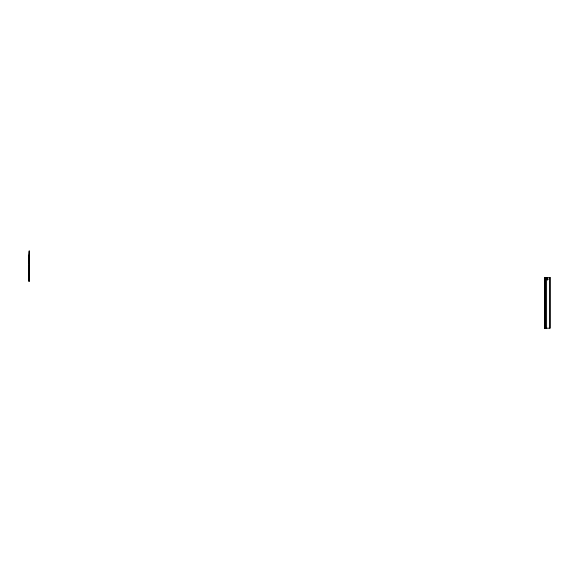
<?xml version="1.0" encoding="UTF-8"?>
<svg xmlns="http://www.w3.org/2000/svg" width="579" height="579" viewBox="0 0 579 579"><rect width="100%" height="100%" fill="white"/><g stroke="black" fill="none" stroke-linecap="round" stroke-linejoin="round"><path stroke-width="0.87" d="M29.051 267.368L29.022 281.314L29.196 267.643M29.073 258.212L29.08 269.539L29.066 267.939M29.08 260.145L29.088 262.034M29.116 255.954L29.261 251.727L29.276 253.667M29.29 261.267L29.297 260.036M29.116 256.171L29.124 255.296M29.363 262.975L29.363 266.76L29.319 266.268M29.297 260.68L29.305 257.778M29.073 269.242L29.051 268.468M29.022 261.317L29.051 268.996M29.261 255.78L29.218 254.709M29.297 267.918L29.312 263.648M29.363 262.207L29.355 260.991M29.022 279.657C29.471 278.788 29.095 283.174 29.16 279.729M29.355 261.773L29.363 260.702M29.348 268.005L29.29 271.681M29.305 268.598L29.355 266.738M29.16 279.961L29.174 280.692M29.276 274.062L29.203 267.657M29.276 252.039L29.218 250.801L29.03 261.607M29.189 274.091L29.116 279.548M29.03 263.322L29.08 263.177M29.247 256.222L29.254 255.708M29.109 255.498L29.167 255.846M29.232 256.801L29.239 256.106M29.211 257.373L29.225 256.649M29.363 263.554L29.225 255.274M29.203 257.199L29.182 257.8L29.16 256.967M28.979 280.953C29.247 279.114 29.044 281.807 28.957 280.612M29.247 254.934L29.268 253.718M29.319 265.182L29.08 265.718M547.814 278.81C547.777 277.232 546.026 279.23 547.553 279.092C548.646 279.939 545.592 279.548 547.459 278.202A1.042 0.593 -90 0 1 547.575 278.217M546.873 279.614L547.915 279.44L547.459 278.202A1.042 0.593 -90 0 0 547.293 278.195M29.232 279.548L29.196 272.318M29.138 256.504L29.153 257.134M29.124 256.056L29.131 256.642M29.297 262.106L29.312 263.459M549.891 277.652L549.891 328.199M547.09 277.652L547.09 278.369M546.931 277.652L546.931 278.369M546.59 277.652L546.59 328.199M545.613 277.652L545.613 328.199M544.933 277.652L544.933 328.199M544.593 277.652L544.593 328.199M29.312 267.505L29.297 268.258M547.828 279.614A1.042 0.593 -90 0 1 547.452 279.852M547.669 279.614A1.042 0.593 -90 0 1 547.293 279.852M29.088 267.512L29.095 268.432L29.088 267.512M547.083 278.615L547.64 278.709L547.083 278.615M550.05 277.652L544.434 277.652L544.434 328.199L550.05 328.199L550.05 277.652M545.092 328.199L545.092 277.652L545.042 328.199"/></g></svg>
